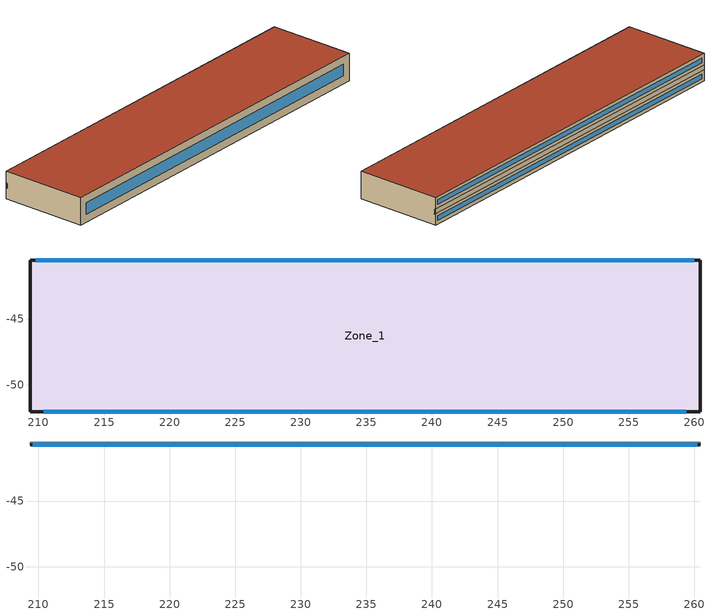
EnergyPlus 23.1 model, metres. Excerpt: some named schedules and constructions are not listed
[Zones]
Zone_1
 floor outside (UVal_0.3_Mass): 209.35,-40.52 260.44,-40.52 260.44,-52.06 209.35,-52.06 z9.18
 wall outside (UVal_0.3_Light): 260.44,-40.52 209.35,-40.52 z11.33:12.82; 260.44,-40.52 209.35,-40.52 z9.18:10.66; 209.35,-52.06 260.44,-52.06 z9.18:12.82; 260.44,-52.06,9.18 260.44,-40.52,9.18 260.44,-40.52,10.66 260.44,-40.71,10.58 260.44,-40.71,11.25 260.44,-40.52,11.33 260.44,-40.52,12.82 260.44,-52.06,12.82; 209.35,-40.52,9.18 209.35,-52.06,9.18 209.35,-52.06,12.82 209.35,-40.52,12.82 209.35,-40.52,11.33 209.35,-40.71,11.25 209.35,-40.71,10.58 209.35,-40.52,10.66
 wall to Zone_0 (Interior Partition (Mass)_FLIPPED): 260.44,-40.52 209.35,-40.52 z10.66:11.33; 260.44,-40.71,10.58 260.44,-40.52,10.66 260.44,-40.52,11.33 260.44,-40.71,11.25; 209.35,-40.52,10.66 209.35,-40.71,10.58 209.35,-40.71,11.25 209.35,-40.52,11.33
 window (90.1-2019 Nonresidential CZ 0 Glazing (Operable)): 260,-40.52 209.79,-40.52 z11.77:12.38; 260,-40.52 209.79,-40.52 z9.62:10.22; 210.41,-52.06 259.38,-52.06 z10.24:11.76
 roof outside (300mmInsulation 200mmConcrete): 209.35,-40.52 209.35,-52.06 260.44,-52.06 260.44,-40.52 z12.82
Zone_0
 floor outside (UVal_0.3_Mass): 260.44,-40.71,10.58 209.35,-40.71,10.58 209.35,-40.52,10.66 260.44,-40.52,10.66
 wall outside (UVal_0.3_Light): 209.35,-40.71 260.44,-40.71 z10.58:11.25
 window (90.1-2019 Nonresidential CZ 0 Glazing (Operable)): 209.55,-40.71 260.24,-40.71 z10.78:11.05
 roof outside (300mmInsulation 200mmConcrete): 209.35,-40.71,11.25 260.44,-40.71,11.25 260.44,-40.52,11.33 209.35,-40.52,11.33
[Schedule:Day:Hourly]
65120fd8-c652-41c3-a5b2-b18f9619ba42: Fraction, 1, 1, 1, 1, 1, 1, 1, 1, 0, 0, 0, 0, 0, 0, 0, 0, 0, 0, 0, 0, 0, 1, 1, 1
965ee7f9-0f31-4261-9fe4-b3eb4e87c9bf: Fraction, 1, 1, 1, 1, 1, 1, 1, 1, 1, 1, 0, 0, 0, 0, 0, 0, 0, 0, 0, 1, 1, 1, 1, 1
f1a1bbf0-1582-4afe-bd42-5b8174672b99: Fraction, 1, 1, 1, 1, 1, 1, 1, 1, 1, 0, 0, 0, 0, 0, 0, 0, 0, 0, 1, 1, 1, 1, 1, 1
6f80d56c-634f-40c4-8261-c99cc67249dc: Fraction, 1, 1, 1, 1, 1, 1, 1, 1, 1, 0, 0, 0, 0, 0, 0, 0, 1, 1, 1, 1, 1, 1, 1, 1
31c42814-c034-4d92-9716-ce45103cc965: Fraction, 1, 1, 1, 1, 1, 1, 1, 1, 1, 0, 0, 0, 0, 0, 0, 0, 0, 0, 0, 1, 1, 1, 1, 1
be56ddc0-3787-459c-94f0-0519ecd6419c: Fraction, 1, 1, 1, 1, 1, 1, 1, 1, 1, 0, 0, 0, 0, 0, 0, 0, 0, 0, 0, 0, 0, 1, 1, 1
5014b7bf-0f3b-4f88-82e1-5c7e37b47ccc: Fraction, 1, 1, 1, 1, 1, 1, 1, 1, 0, 0, 0, 0, 0, 0, 0, 0, 0, 1, 1, 1, 1, 1, 1, 1
47d5e172-7297-4fef-9ea7-efa298b10b6d: Fraction, 0, 0, 0, 0, 0, 0, 0, 0, 1, 1, 1, 1, 1, 1, 1, 1, 1, 1, 1, 1, 1, 1, 1, 1
a2ee0572-c58b-4f4a-8b26-9f82c7ef978e: Fraction, 0, 0, 0, 0, 0, 0, 0, 0, 1, 1, 1, 1, 0, 0, 0, 0, 0, 1, 1, 1, 1, 1, 1, 1
e707575f-bc4c-4089-bc94-ff85867305f2: Fraction, 1, 0, 0, 0, 0, 0, 0, 0, 1, 1, 1, 1, 1, 1, 1, 1, 1, 1, 1, 1, 1, 1, 1, 1
2c17ef98-4bdc-498b-bd5c-c32e9281ee34: Fraction, 0, 0, 0, 0, 0, 0, 0, 0, 1, 1, 1, 0, 0, 0, 0, 0, 1, 1, 1, 1, 1, 1, 1, 1
7a9c21eb-80cf-4c52-a404-22f649150de2: Fraction, 0, 0, 0, 0, 0, 0, 0, 0, 1, 1, 1, 0, 0, 0, 0, 0, 0, 0, 1, 1, 1, 1, 1, 1
06a6794f-27c7-4398-b96c-e1c7610b5240: Fraction, 0, 0, 1, 0, 0, 0, 0, 0, 1, 0, 0, 0, 0, 0, 0, 0, 0, 0, 1, 1, 1, 1, 1, 1
09084aee-9265-470f-b834-e97162b33f1e: Fraction, 1, 1, 1, 1, 1, 1, 1, 1, 1, 0, 0, 1, 1, 0, 0, 1, 1, 1, 1, 1, 1, 0, 0, 0
014b457d-53b3-4130-af7f-9ec23bd8dc46: Fraction, 0, 0, 0, 0, 0, 0, 1, 1, 1, 1, 0, 0, 0, 0, 0, 0, 0, 0, 1, 1, 1, 1, 1, 1
3dae5b4f-6149-4244-b5ac-c93b888f2334: Fraction, 1, 1, 1, 1, 1, 1, 1, 1, 1, 1, 0, 0, 0, 0, 0, 0, 0, 0, 1, 1, 1, 1, 1, 1
94ce4d7a-35b2-45de-9f6c-4a884a70e422: Fraction, 1, 1, 1, 0, 0, 0, 1, 1, 1, 1, 1, 1, 0, 0, 1, 1, 0, 0, 1, 1, 1, 0, 0, 0
a24ed555-ae9e-4e97-81c3-e72a4d5d37da: Fraction, 0, 0, 0, 0, 0, 0, 0, 0, 1, 0, 0, 0, 1, 1, 1, 1, 1, 1, 1, 1, 1, 1, 1, 0
3de81b6d-393b-46eb-98bd-c3936d118b34: Fraction, 0, 0, 0, 0, 0, 0, 0, 0, 0, 1, 1, 1, 0, 0, 0, 0, 1, 1, 1, 1, 1, 1, 0, 0
4c648879-b919-4f7a-9fc1-473dae928040: Fraction, 0, 0, 0, 0, 0, 0, 0, 0, 1, 1, 0, 0, 0, 0, 0, 0, 0, 1, 1, 1, 1, 1, 1, 1
06ef1d23-51b4-4211-9eae-430e4932aff5: Fraction, 0, 0, 0, 0, 0, 0, 0, 0, 1, 1, 0, 0, 0, 0, 1, 1, 0, 0, 0, 0, 0, 0, 0, 0
d49da499-e83b-4a7f-ab9d-aa0c8acadc07: Fraction, 0, 0, 0, 0, 0, 0, 0, 0, 1, 1, 0, 0, 0, 0, 1, 1, 1, 0, 0, 0, 0, 0, 0, 0
7ac3d23f-30de-4422-9b30-57b95bd4099b: Fraction, 1, 1, 1, 1, 0, 0, 0, 0, 1, 1, 1, 1, 1, 1, 1, 1, 1, 1, 1, 1, 1, 1, 0, 0
ad609cd7-707b-4d76-a0e1-c76004215414: Fraction, 0, 0, 0, 0, 0, 0, 0, 0, 0, 0, 0, 0, 0, 0, 0, 0, 0, 0, 0, 1, 1, 1, 1, 1
f09566c1-cc1e-484b-89ad-f0db0f660e4a: Fraction, 1, 1, 1, 1, 1, 1, 1, 1, 1, 1, 0, 0, 0, 0, 0, 1, 1, 1, 1, 1, 1, 0, 0, 0
05f8793d-a904-4c70-9b61-7ec0e3cdf1ea: Fraction, 0, 0, 0, 0, 0, 0, 0, 0, 0, 1, 1, 1, 0, 0, 0, 0, 0, 1, 1, 1, 1, 1, 1, 1
a5f2d711-4885-4649-890d-3f46065e3703: Fraction, 1, 0, 1, 1, 1, 0, 0, 0, 1, 1, 0, 0, 0, 1, 1, 1, 1, 1, 1, 1, 1, 1, 1, 1
9b58f191-3b71-45e8-ae8e-489a3dd5c8be: Fraction, 0, 0, 0, 0, 0, 0, 0, 0, 0, 1, 1, 1, 1, 1, 1, 1, 0, 0, 1, 1, 1, 1, 1, 1
9bfd9b8b-bfe8-40dd-9b38-85a460910fcc: Fraction, 1, 1, 1, 0, 0, 1, 1, 1, 1, 0, 0, 0, 1, 1, 1, 1, 1, 1, 1, 1, 1, 1, 1, 1
76d49f6b-a2b3-4fb0-a58a-e76ceb0c7dd7: Fraction, 1, 1, 1, 1, 1, 1, 1, 1, 1, 0, 0, 0, 1, 1, 1, 1, 1, 1, 1, 1, 0, 0, 0, 0
df46ed6d-88d4-4fa0-8ad3-af04789493ab: Fraction, 0, 0, 0, 0, 0, 0, 0, 0, 1, 1, 0, 0, 0, 0, 0, 0, 0, 0, 0, 1, 1, 1, 1, 1
1632098b-4255-4960-ab00-788ab5073141: Fraction, 1, 0, 0, 0, 0, 0, 1, 1, 1, 0, 0, 0, 0, 0, 0, 0, 0, 1, 1, 1, 1, 1, 1, 1
c3507889-11c4-431a-91ba-e31a27e69f52: Fraction, 1, 0, 0, 0, 0, 0, 0, 0, 0, 1, 1, 0, 0, 0, 0, 0, 1, 1, 1, 1, 1, 1, 1, 1
e74c6333-cb48-4cb4-9e7f-37c8490cdea2: Fraction, 1, 1, 1, 1, 1, 1, 1, 1, 1, 1, 1, 1, 0, 0, 0, 0, 1, 1, 1, 1, 1, 1, 1, 0
7d64c2bf-8d05-4708-bdc5-e9b3823b62dd: Fraction, 1, 1, 1, 1, 1, 1, 1, 1, 1, 1, 1, 1, 0, 0, 0, 0, 0, 0, 1, 1, 1, 1, 1, 1
84e19ffe-50b4-423e-94de-32ceec3d60d6: Fraction, 1, 1, 0, 0, 0, 0, 0, 0, 1, 1, 1, 1, 1, 1, 1, 1, 1, 1, 1, 1, 1, 1, 1, 1
643fbe1d-bacb-4c5d-b456-291d6118e16c: Fraction, 1, 1, 1, 1, 1, 1, 1, 1, 1, 1, 1, 1, 1, 1, 1, 1, 1, 1, 1, 1, 1, 1, 0, 0
caf416ef-a8b9-4535-85d9-a7056cbd052a: Fraction, 1, 1, 1, 0, 0, 0, 0, 0, 0, 1, 1, 1, 1, 1, 1, 1, 0, 1, 1, 1, 1, 1, 1, 1
9337cb0c-cfa3-4c79-acff-ef46697ccab2: Fraction, 1, 1, 1, 0, 0, 0, 0, 0, 1, 1, 0, 0, 0, 0, 0, 0, 0, 1, 1, 1, 1, 1, 1, 1
c5416478-fc8b-42bc-bd83-594f3973fe85: Fraction, 1, 0, 0, 0, 0, 0, 0, 1, 1, 1, 0, 0, 0, 0, 0, 0, 0, 0, 1, 1, 1, 1, 1, 1
4f43f26d-a31e-46a0-99b1-241baea0dbc8: Fraction, 1, 0, 0, 0, 0, 0, 0, 0, 0, 0, 0, 1, 0, 0, 0, 0, 0, 0, 1, 1, 1, 1, 1, 1
3eecc026-75df-4e20-8a48-9d493a748fa6: Fraction, 1, 0, 1, 0, 1, 1, 1, 0, 1, 1, 0, 0, 0, 0, 0, 0, 0, 0, 0, 1, 0, 0, 1, 1
2790287a-1077-44da-ba88-afed5955dcb0: Fraction, 1, 1, 1, 1, 1, 1, 1, 1, 1, 1, 0, 0, 0, 0, 0, 0, 0, 0, 0, 0, 1, 1, 1, 1
4cbb354e-d652-4e18-bf59-3ec108f1b99d: Fraction, 1, 1, 1, 1, 1, 1, 1, 1, 1, 1, 0, 1, 1, 0, 0, 0, 0, 0, 0, 1, 1, 1, 1, 1
2cdbb8eb-ea1e-4ebd-97d2-d533860ffe19: Fraction, 1, 1, 1, 0, 0, 1, 1, 1, 1, 0, 0, 0, 0, 1, 1, 1, 1, 1, 1, 1, 1, 1, 0, 1
89ab9fbc-b2a6-4023-8b6e-f502ba304b0e: Fraction, 1, 0, 0, 0, 0, 1, 0, 0, 1, 1, 1, 1, 0, 0, 0, 0, 0, 0, 0, 1, 1, 1, 1, 1
7627b55e-506c-46ab-8e65-d9c017943601: Fraction, 1, 0, 1, 1, 0, 1, 0, 1, 1, 0, 0, 0, 0, 0, 0, 0, 0, 0, 0, 0, 1, 1, 1, 1
f36a3708-31f7-4b9a-b172-f471e19533d6: Fraction, 1, 1, 1, 1, 1, 1, 1, 0, 1, 0, 1, 1, 0, 0, 0, 1, 1, 0, 1, 1, 1, 1, 1, 1
724c5166-6311-40a2-a4d3-92b768907848: Fraction, 1, 1, 1, 0, 0, 0, 0, 1, 1, 1, 1, 0, 0, 0, 0, 0, 0, 1, 1, 1, 1, 1, 1, 1
e8e53bc4-c6cf-447f-b63c-f0dfd1973b45: Fraction, 1, 0, 1, 1, 1, 1, 1, 1, 1, 0, 0, 0, 0, 0, 0, 0, 0, 0, 0, 1, 0, 1, 1, 1
d451554e-48f6-4be6-b7e0-6343f0fd870d: Fraction, 1, 1, 1, 1, 1, 1, 1, 1, 1, 1, 1, 0, 0, 0, 0, 0, 0, 1, 0, 0, 0, 0, 0, 1
4f37ca4c-4eae-4c5f-b22b-e1bcc25291b9: Fraction, 1, 0, 0, 1, 0, 1, 1, 0, 1, 1, 1, 0, 0, 0, 1, 1, 0, 1, 1, 0, 0, 0, 0, 1
8d3fd4d4-9dfb-41ab-b0d7-c55f23e41bc8: Fraction, 0, 0, 0, 0, 0, 0, 0, 0, 1, 1, 1, 0, 0, 0, 0, 0, 0, 0, 1, 1, 1, 1, 0, 0
d68a8bf3-7db2-44a4-aed3-649e557aac75: Fraction, 1, 0, 1, 1, 0, 0, 0, 0, 1, 1, 0, 0, 0, 1, 1, 1, 1, 0, 1, 0, 0, 1, 0, 0
0a0ea5c2-fb19-4d7c-91f2-68723ee16685: Fraction, 0, 0, 0, 0, 1, 1, 1, 1, 1, 1, 1, 0, 0, 1, 0, 0, 0, 0, 0, 1, 1, 1, 1, 1
f1803b44-4dfd-4cdc-be74-34fc38445c17: Fraction, 1, 1, 1, 1, 0, 0, 0, 0, 0, 1, 0, 0, 0, 1, 0, 0, 0, 1, 1, 1, 1, 1, 1, 1
1339d6ff-0d47-4982-98fc-9898c12b3a01: Fraction, 1, 0, 0, 0, 0, 0, 0, 0, 1, 1, 1, 0, 0, 0, 0, 0, 1, 1, 1, 1, 1, 1, 1, 1
03ef7c7d-6248-4670-ae84-ff04aaef5089: Fraction, 1, 1, 1, 1, 1, 1, 1, 1, 1, 1, 1, 0, 0, 1, 0, 0, 0, 0, 1, 1, 1, 1, 1, 1
c1c5c754-922a-4c9e-a5cf-b540e5660b0d: Fraction, 1, 1, 1, 1, 1, 1, 1, 1, 1, 0, 1, 0, 0, 0, 0, 0, 0, 0, 1, 1, 1, 1, 1, 1
6f81b086-bd76-4c9f-b769-7fef44f52329: Fraction, 1, 1, 1, 1, 1, 1, 1, 1, 1, 1, 0, 0, 0, 1, 0, 0, 0, 0, 1, 1, 1, 1, 1, 1
066615ce-b93d-40be-950f-189145b07f1e: Fraction, 1, 1, 1, 1, 1, 1, 0, 0, 0, 1, 0, 1, 1, 1, 1, 1, 1, 1, 1, 0, 1, 1, 1, 1
4fb2e907-9373-4572-b1ca-b72a76c62b3a: Fraction, 0, 1, 1, 1, 0, 1, 1, 1, 1, 1, 0, 0, 1, 0, 0, 0, 0, 1, 1, 1, 1, 1, 1, 1
ee789ab3-0cc7-4a82-b730-e97fcb8f2ca4: Fraction, 1, 1, 1, 1, 1, 1, 1, 1, 1, 0, 0, 0, 1, 1, 0, 0, 0, 0, 1, 1, 1, 1, 1, 1
d4d5f695-617d-43b2-acfc-70e34e8268f5: Fraction, 1, 1, 1, 1, 1, 1, 1, 1, 1, 0, 0, 0, 1, 1, 0, 0, 0, 1, 1, 1, 1, 1, 1, 1
82c9454d-1cd3-4e03-a72e-ebd0a69e0c41: Fraction, 1, 1, 1, 1, 0, 1, 1, 1, 1, 1, 0, 0, 0, 0, 0, 0, 0, 0, 1, 1, 1, 1, 0, 1
a46f6668-54fb-44b8-a61f-2777bd3406e6: Fraction, 1, 0, 0, 0, 0, 0, 0, 1, 1, 1, 0, 0, 0, 1, 1, 1, 1, 1, 0, 0, 0, 0, 0, 0
4df5ed72-8f3e-4f44-9594-4b51c9bc52c5: Fraction, 0, 0, 0, 0, 0, 0, 1, 1, 1, 1, 0, 0, 0, 1, 0, 0, 0, 0, 1, 1, 1, 1, 1, 1
06ef1885-70c7-4f48-8fc5-3a47be21856e: Fraction, 1, 0, 0, 0, 0, 0, 0, 0, 1, 1, 1, 1, 1, 1, 0, 0, 1, 1, 1, 1, 1, 1, 1, 1
6316a8df-171d-481a-a50d-1300be1bad92: Fraction, 0, 1, 0, 0, 0, 0, 0, 0, 1, 1, 0, 0, 0, 0, 0, 0, 0, 0, 0, 0, 0, 0, 0, 0
1f17e464-32b2-4f7a-a54b-6636b72b1028: Fraction, 0, 0, 0, 0, 0, 0, 0, 0, 0, 0, 1, 1, 0, 1, 1, 1, 1, 1, 1, 1, 1, 1, 1, 0
860e33b0-c47c-4c50-b285-2cb0481bba29: Fraction, 0, 0, 0, 0, 0, 0, 0, 0, 1, 1, 1, 1, 1, 1, 0, 0, 1, 1, 1, 1, 0, 1, 1, 0
5f9561f2-a8cb-444d-b491-ff0ffe4fd745: Fraction, 0, 0, 0, 0, 0, 0, 0, 0, 1, 1, 1, 1, 1, 1, 0, 0, 1, 1, 1, 1, 1, 1, 1, 1
e2c6f892-a748-4c33-8b68-f28d4bd587da: Fraction, 1, 0, 1, 0, 0, 0, 0, 0, 1, 1, 1, 0, 0, 0, 1, 1, 1, 1, 1, 1, 1, 1, 1, 1
7f26f57c-d07d-4d1e-9f8e-33af4ad0c2c6: Fraction, 1, 0, 0, 0, 0, 0, 0, 0, 0, 1, 1, 0, 0, 0, 0, 0, 0, 1, 1, 1, 1, 1, 1, 1
60a44bfa-ea76-41db-9b1e-091539b78509: Fraction, 1, 1, 1, 0, 0, 0, 0, 0, 1, 1, 1, 0, 0, 0, 0, 0, 0, 0, 0, 1, 1, 1, 1, 1
aa300600-8697-4afd-9018-c3b5e59b0fb0: Fraction, 1, 1, 1, 0, 0, 0, 0, 0, 1, 1, 0, 0, 0, 1, 0, 0, 0, 1, 0, 0, 0, 0, 0, 0
9f07abf0-e664-4f56-84d3-c67338b7ea8c: Fraction, 0, 1, 0, 0, 0, 0, 0, 0, 1, 1, 1, 1, 0, 1, 0, 1, 1, 1, 1, 1, 1, 1, 1, 1
d1ef051f-7140-498d-bf6c-1941b3df5ede: Fraction, 1, 1, 1, 1, 1, 1, 1, 1, 1, 1, 1, 1, 1, 0, 0, 0, 1, 1, 1, 1, 1, 1, 1, 1
3e379775-102d-4006-a8a3-90ceefc2a489: Fraction, 1, 1, 1, 1, 0, 1, 1, 1, 1, 1, 1, 0, 0, 0, 0, 0, 0, 1, 1, 1, 1, 1, 1, 1
95656ce8-8a7f-4d97-a71c-428ddace24d2: Fraction, 1, 1, 1, 1, 0, 1, 1, 1, 1, 0, 0, 1, 1, 0, 0, 0, 0, 0, 0, 0, 0, 0, 0, 0
1a35f686-a1d4-42af-bf3b-9320129a50fd: Fraction, 0, 0, 0, 0, 0, 0, 0, 0, 0, 1, 1, 0, 1, 0, 0, 0, 0, 0, 0, 1, 1, 1, 1, 0
acd6e2bd-671b-4507-b083-03939a0675b1: Fraction, 0, 0, 0, 0, 0, 0, 0, 0, 1, 1, 1, 1, 1, 1, 0, 0, 0, 1, 1, 1, 1, 1, 1, 1
af1fbfcf-3e0b-4978-a328-daa105dccfb1: Fraction, 1, 1, 0, 1, 1, 1, 1, 0, 1, 1, 1, 1, 1, 0, 0, 0, 0, 1, 1, 1, 1, 1, 0, 1
f6087b22-cb01-4179-b1f0-609086915c88: Fraction, 1, 1, 0, 0, 0, 0, 0, 0, 1, 1, 1, 0, 0, 0, 0, 0, 0, 0, 1, 1, 1, 1, 1, 1
0b2aea98-87aa-4c87-be49-5193677a8f86: Fraction, 1, 1, 0, 0, 0, 0, 0, 0, 1, 1, 0, 0, 0, 0, 0, 0, 0, 0, 0, 1, 1, 1, 1, 1
695a9fff-4ef0-47fc-935d-d83701854d9e: Fraction, 1, 1, 0, 0, 0, 0, 0, 0, 1, 0, 0, 0, 0, 0, 0, 0, 0, 0, 1, 1, 1, 1, 1, 1
46f46469-8f27-4b23-96b3-a62d5ec0e15b: Fraction, 1, 1, 0, 0, 0, 0, 0, 0, 1, 1, 0, 0, 0, 0, 0, 0, 0, 0, 1, 1, 1, 1, 1, 1
980aa73b-4bad-488d-a18f-fa4344e5bca6: Fraction, 1, 1, 0, 0, 0, 0, 0, 0, 1, 0, 1, 0, 0, 0, 0, 0, 0, 0, 1, 1, 1, 1, 1, 1
9fe78963-1e6b-4f7c-95b1-acb923ed004d: Fraction, 1, 1, 1, 1, 1, 1, 1, 1, 1, 1, 1, 0, 0, 0, 0, 0, 0, 0, 1, 1, 1, 1, 1, 1
f911bbc5-fbc0-4226-92b2-435676a230d8: Fraction, 1, 1, 1, 1, 1, 1, 1, 1, 1, 0, 0, 0, 0, 0, 0, 0, 0, 1, 1, 1, 1, 1, 1, 1
eb6bddee-83e8-440b-b5fc-89068938ea51: Fraction, 1, 0, 0, 0, 0, 0, 0, 0, 0, 0, 0, 0, 1, 1, 1, 0, 0, 1, 1, 1, 1, 1, 1, 1
8a2a62d7-2315-4c1b-9189-50a7b0ead248: Fraction, 1, 0, 1, 0, 0, 0, 0, 0, 0, 1, 1, 1, 0, 0, 0, 0, 0, 1, 1, 1, 1, 1, 1, 0
2b8a01a3-766b-43dd-a7da-28cbb4ba069c: Fraction, 1, 1, 1, 0, 0, 0, 1, 0, 1, 1, 1, 0, 1, 1, 1, 1, 1, 1, 1, 1, 1, 1, 1, 1
c802bbf0-3f63-467c-8cf8-67eb2ffeb6e6: Fraction, 0, 0, 0, 0, 0, 0, 0, 0, 1, 1, 1, 0, 0, 1, 1, 1, 1, 1, 1, 1, 1, 1, 1, 1
b79780aa-64fc-4a6a-a313-a419adaea78c: Fraction, 1, 1, 1, 1, 1, 1, 0, 0, 1, 1, 1, 1, 0, 0, 0, 1, 1, 1, 1, 1, 1, 1, 1, 1
51b91d8e-435e-4324-82fd-c34352071fc7: Fraction, 1, 1, 0, 0, 0, 0, 0, 0, 1, 1, 1, 1, 0, 0, 0, 0, 1, 1, 1, 1, 1, 1, 1, 1
d6252c61-39cc-49c3-9f57-a21f737a3cc6: Fraction, 1, 1, 1, 0, 0, 0, 1, 1, 1, 1, 1, 0, 0, 0, 0, 0, 0, 0, 1, 1, 1, 1, 1, 1
184e41f0-74ac-412d-be53-855484ceedbe: Fraction, 1, 1, 1, 0, 0, 0, 1, 1, 1, 1, 0, 0, 0, 0, 0, 0, 0, 0, 0, 1, 1, 1, 1, 1
617b2059-17ba-4e6a-ae2c-5da411f5547e: Fraction, 1, 1, 1, 1, 1, 0, 0, 1, 1, 1, 1, 1, 1, 1, 1, 1, 1, 1, 1, 1, 1, 1, 1, 1
2b06a294-0ab1-436c-9f78-f6544218fbdb: Fraction, 1, 1, 1, 1, 1, 1, 1, 1, 1, 1, 1, 1, 0, 1, 0, 0, 0, 0, 1, 1, 1, 1, 1, 1
bf986deb-52eb-4ae8-8d5c-a7c13872c7ef: Fraction, 1, 1, 1, 1, 1, 0, 0, 0, 1, 1, 1, 0, 0, 0, 0, 0, 1, 1, 1, 1, 1, 1, 1, 1
a85a2992-aad3-47eb-9a58-583ac651b9fd: Fraction, 1, 1, 1, 1, 1, 1, 1, 1, 1, 0, 1, 0, 0, 0, 1, 0, 1, 1, 1, 1, 1, 1, 1, 1
90300f25-119f-44d0-a847-67b9f6458172: Fraction, 1, 1, 1, 1, 0, 1, 0, 1, 1, 1, 0, 0, 0, 1, 0, 0, 0, 1, 1, 1, 0, 0, 0, 0
6fce64ad-f636-411a-82f2-46d58926a877: Fraction, 0, 0, 1, 1, 0, 0, 0, 0, 1, 1, 1, 1, 1, 1, 1, 1, 1, 1, 1, 1, 1, 1, 1, 1
2fdfff96-0831-4eba-bbd8-617035454c57: Fraction, 1, 1, 1, 1, 1, 0, 1, 0, 1, 1, 1, 0, 0, 0, 0, 0, 1, 1, 1, 0, 0, 0, 0, 0
3fa22f81-8aef-4c2d-82af-8c63cf2180aa: Fraction, 0, 0, 0, 1, 1, 0, 0, 0, 1, 1, 1, 1, 1, 1, 1, 1, 1, 1, 1, 1, 1, 1, 1, 1
223b6cba-107e-4d28-8212-39d7d073ee11: Fraction, 1, 1, 1, 1, 0, 1, 0, 0, 0, 1, 1, 1, 0, 1, 1, 1, 1, 1, 1, 1, 1, 1, 1, 1
9845c23a-d145-472c-948e-e4e0ec7759d2: Fraction, 1, 1, 1, 0, 1, 1, 1, 1, 1, 1, 1, 0, 0, 1, 0, 0, 1, 0, 1, 1, 1, 1, 1, 1
ac811045-9dc3-4d05-a882-ca4fc533ce12: Fraction, 1, 1, 1, 1, 1, 1, 1, 1, 1, 1, 1, 0, 0, 1, 1, 1, 1, 1, 1, 1, 1, 1, 1, 0
e700b9ac-2151-4d91-b5ce-e9f4c8efb28b: Fraction, 0, 1, 0, 0, 0, 0, 0, 0, 1, 1, 1, 0, 0, 0, 0, 0, 1, 1, 1, 1, 1, 1, 1, 1
2b36a78c-9d3a-430e-ad4f-138cb7f37920: Fraction, 1, 0, 0, 0, 0, 0, 0, 0, 1, 1, 0, 1, 1, 1, 0, 1, 1, 1, 1, 1, 0, 0, 0, 0
51617579-ed31-4480-a17a-9fc8943ff267: Fraction, 0, 0, 0, 1, 0, 1, 1, 1, 1, 1, 1, 1, 0, 0, 0, 0, 1, 0, 1, 1, 1, 1, 1, 1
f52a09b1-3f1a-4832-af13-d344324cd5a1: Fraction, 1, 1, 1, 1, 1, 1, 0, 0, 1, 1, 1, 0, 0, 1, 1, 1, 1, 1, 1, 1, 1, 1, 1, 1
270a0f99-b151-4236-8afc-06413426142a: Fraction, 1, 0, 0, 0, 0, 0, 1, 0, 0, 0, 0, 1, 1, 1, 1, 1, 1, 1, 1, 1, 1, 1, 1, 1
710aff09-e7fe-4c3f-b386-9699f425cc8d: Fraction, 1, 1, 1, 0, 1, 0, 0, 1, 1, 1, 1, 0, 1, 0, 0, 0, 0, 0, 0, 1, 1, 1, 1, 1
0b8e5354-dcc5-4146-b25c-ba414cd11b93: Fraction, 1, 1, 1, 0, 0, 0, 1, 1, 1, 1, 1, 1, 0, 0, 0, 0, 1, 1, 1, 1, 1, 1, 1, 1
8c5ea67e-587e-4c25-82bf-9f2a68742e7e: Fraction, 1, 0, 0, 0, 0, 1, 0, 0, 1, 1, 1, 0, 0, 0, 0, 0, 0, 0, 0, 1, 1, 1, 1, 1
3c89527e-127d-4a39-9bee-e0c84917ab7e: Fraction, 1, 1, 0, 0, 0, 1, 1, 0, 1, 1, 0, 0, 0, 0, 0, 0, 0, 0, 0, 0, 1, 1, 1, 1
b0466521-56f5-4dd8-bba8-5b763db384b5: Fraction, 1, 1, 1, 1, 1, 1, 1, 0, 1, 1, 0, 0, 0, 0, 0, 0, 1, 0, 0, 0, 0, 0, 1, 1
abd23bc0-caf3-45d8-b490-bfc249b565aa: Fraction, 1, 1, 1, 1, 1, 1, 1, 1, 1, 0, 1, 0, 0, 0, 1, 1, 1, 1, 1, 1, 1, 1, 0, 0
05590b66-760c-4edc-8cda-dd5412d23cd6: Fraction, 0, 0, 0, 0, 0, 0, 0, 0, 0, 1, 0, 1, 1, 0, 1, 1, 1, 1, 1, 0, 1, 1, 1, 0
c91f308f-d509-4da1-bb63-c347ce382a9e: Fraction, 0, 0, 0, 0, 0, 0, 0, 0, 1, 1, 1, 0, 0, 0, 1, 1, 0, 0, 1, 1, 1, 1, 1, 0
766a8366-64af-4632-8aac-123bab1f9b1a: Fraction, 1, 1, 1, 1, 1, 1, 1, 1, 1, 1, 0, 1, 0, 0, 0, 1, 1, 1, 1, 1, 1, 1, 1, 1
e3555c5f-fc30-4389-920d-b6e49ec4d087: Fraction, 1, 0, 0, 0, 0, 0, 0, 0, 0, 1, 0, 0, 0, 0, 0, 1, 1, 1, 1, 0, 1, 0, 0, 0
96fe3bd2-70ea-4908-9ff3-0785e9d9e2a8: Fraction, 1, 1, 1, 1, 0, 0, 0, 0, 0, 0, 0, 1, 1, 1, 1, 1, 1, 1, 0, 1, 1, 1, 1, 1
81921291-749c-40e4-a598-c41b307659c0: Fraction, 1, 0, 1, 1, 0, 1, 1, 0, 1, 1, 0, 0, 0, 1, 1, 0, 1, 1, 1, 1, 1, 1, 1, 1
4d17500b-19a9-4053-854d-9f5291f65957: Fraction, 1, 1, 1, 1, 0, 0, 0, 0, 1, 1, 0, 0, 1, 1, 1, 1, 1, 1, 1, 1, 1, 1, 1, 1
72e844b9-7811-43cf-ad5a-07f52f0e1d98: Fraction, 1, 1, 1, 1, 1, 0, 1, 1, 1, 0, 1, 0, 0, 0, 0, 0, 1, 1, 1, 1, 1, 1, 1, 0
8ff41261-44a1-4408-b93f-4a0b4bfa1db8: Fraction, 0, 0, 0, 0, 0, 0, 0, 0, 1, 0, 0, 0, 0, 0, 0, 0, 1, 1, 1, 1, 1, 1, 1, 1
c5001530-81e9-4e96-8288-13a2aae020c2: Fraction, 1, 1, 1, 1, 1, 1, 1, 1, 1, 0, 0, 0, 0, 0, 0, 1, 1, 1, 1, 1, 1, 1, 1, 1
ce067962-259b-4389-b4c8-8955c263ee5c: Fraction, 1, 0, 1, 1, 0, 0, 0, 0, 1, 0, 0, 0, 0, 0, 0, 0, 0, 0, 1, 1, 1, 1, 1, 1
6dfe55ff-5efe-43af-b8e7-954b000e0c05: Fraction, 1, 1, 0, 0, 0, 0, 0, 0, 1, 1, 1, 1, 1, 0, 1, 0, 0, 1, 1, 1, 1, 1, 1, 1
82ed035b-0ebf-4dd5-aa86-afa6b1f9d3c7: Fraction, 1, 1, 0, 0, 0, 0, 0, 0, 0, 0, 1, 1, 1, 1, 1, 1, 1, 1, 1, 1, 0, 1, 1, 1
f46e45ea-778f-4997-97ab-d554fa6b97f5: Fraction, 0, 0, 0, 0, 0, 1, 1, 1, 1, 1, 1, 0, 0, 0, 0, 0, 0, 1, 1, 1, 1, 1, 1, 1
22a5859f-b542-421a-9b0a-2d2a6772f54c: Fraction, 1, 0, 0, 0, 0, 0, 0, 1, 1, 1, 1, 1, 1, 1, 1, 1, 0, 0, 0, 0, 0, 0, 0, 0
057c7636-3e00-4ede-8a93-08e742fd00d2: Fraction, 1, 0, 1, 1, 0, 1, 1, 1, 1, 1, 1, 1, 0, 1, 1, 1, 1, 1, 1, 1, 1, 1, 1, 1
b9a70f1e-a562-4196-bb67-1c0be91b0642: Fraction, 1, 0, 0, 0, 0, 0, 0, 0, 0, 0, 1, 1, 1, 1, 1, 0, 0, 1, 1, 1, 1, 1, 1, 1
9493dd5f-f2d6-4d61-b526-14e0b5eec666: Fraction, 0, 0, 0, 1, 0, 0, 0, 0, 1, 1, 0, 0, 0, 0, 0, 0, 0, 0, 1, 1, 1, 1, 1, 1
773a2da2-e706-45bc-bc9b-e1d80918ca91: Fraction, 1, 0, 1, 1, 1, 1, 1, 1, 1, 1, 0, 1, 1, 1, 0, 0, 0, 0, 0, 1, 1, 1, 1, 0
34796f70-a92a-405a-908d-21d5dd798889: Fraction, 0, 0, 0, 0, 0, 1, 0, 0, 0, 1, 1, 1, 1, 0, 0, 1, 1, 1, 1, 1, 1, 1, 1, 0
2c9923e3-57b0-48f5-ae7c-ac033d950b91: Fraction, 0, 0, 0, 0, 0, 0, 1, 1, 1, 1, 1, 0, 0, 0, 0, 0, 0, 1, 1, 1, 1, 1, 1, 1
5bbdb787-94c4-4a4f-baeb-4d4c5936e8ea: Fraction, 1, 0, 0, 0, 0, 0, 0, 1, 1, 1, 1, 0, 0, 0, 0, 1, 1, 1, 1, 1, 1, 1, 1, 1
[Schedule:Week:Daily]
NatVentAvail_Zone_1_17: 06a6794f-27c7-4398-b96c-e1c7610b5240, 09084aee-9265-470f-b834-e97162b33f1e, 014b457d-53b3-4130-af7f-9ec23bd8dc46, 3dae5b4f-6149-4244-b5ac-c93b888f2334, 94ce4d7a-35b2-45de-9f6c-4a884a70e422, a24ed555-ae9e-4e97-81c3-e72a4d5d37da, 3de81b6d-393b-46eb-98bd-c3936d118b34, 06a6794f-27c7-4398-b96c-e1c7610b5240, 06a6794f-27c7-4398-b96c-e1c7610b5240, 06a6794f-27c7-4398-b96c-e1c7610b5240, 06a6794f-27c7-4398-b96c-e1c7610b5240, 06a6794f-27c7-4398-b96c-e1c7610b5240
NatVentAvail_Zone_1_18: 4c648879-b919-4f7a-9fc1-473dae928040, 06ef1d23-51b4-4211-9eae-430e4932aff5, d49da499-e83b-4a7f-ab9d-aa0c8acadc07, 4c648879-b919-4f7a-9fc1-473dae928040, 7ac3d23f-30de-4422-9b30-57b95bd4099b, ad609cd7-707b-4d76-a0e1-c76004215414, f09566c1-cc1e-484b-89ad-f0db0f660e4a, 4c648879-b919-4f7a-9fc1-473dae928040, 4c648879-b919-4f7a-9fc1-473dae928040, 4c648879-b919-4f7a-9fc1-473dae928040, 4c648879-b919-4f7a-9fc1-473dae928040, 4c648879-b919-4f7a-9fc1-473dae928040
NatVentAvail_Zone_1_19: 05f8793d-a904-4c70-9b61-7ec0e3cdf1ea, a5f2d711-4885-4649-890d-3f46065e3703, 9b58f191-3b71-45e8-ae8e-489a3dd5c8be, 9bfd9b8b-bfe8-40dd-9b38-85a460910fcc, 76d49f6b-a2b3-4fb0-a58a-e76ceb0c7dd7, df46ed6d-88d4-4fa0-8ad3-af04789493ab, 1632098b-4255-4960-ab00-788ab5073141, 05f8793d-a904-4c70-9b61-7ec0e3cdf1ea, 05f8793d-a904-4c70-9b61-7ec0e3cdf1ea, 05f8793d-a904-4c70-9b61-7ec0e3cdf1ea, 05f8793d-a904-4c70-9b61-7ec0e3cdf1ea, 05f8793d-a904-4c70-9b61-7ec0e3cdf1ea
NatVentAvail_Zone_1_20: c3507889-11c4-431a-91ba-e31a27e69f52, e74c6333-cb48-4cb4-9e7f-37c8490cdea2, 05f8793d-a904-4c70-9b61-7ec0e3cdf1ea, 7d64c2bf-8d05-4708-bdc5-e9b3823b62dd, 84e19ffe-50b4-423e-94de-32ceec3d60d6, 643fbe1d-bacb-4c5d-b456-291d6118e16c, caf416ef-a8b9-4535-85d9-a7056cbd052a, c3507889-11c4-431a-91ba-e31a27e69f52, c3507889-11c4-431a-91ba-e31a27e69f52, c3507889-11c4-431a-91ba-e31a27e69f52, c3507889-11c4-431a-91ba-e31a27e69f52, c3507889-11c4-431a-91ba-e31a27e69f52
NatVentAvail_Zone_1_21: 9337cb0c-cfa3-4c79-acff-ef46697ccab2, e707575f-bc4c-4089-bc94-ff85867305f2, c5416478-fc8b-42bc-bd83-594f3973fe85, 6f80d56c-634f-40c4-8261-c99cc67249dc, 4f43f26d-a31e-46a0-99b1-241baea0dbc8, 3eecc026-75df-4e20-8a48-9d493a748fa6, 2790287a-1077-44da-ba88-afed5955dcb0, 9337cb0c-cfa3-4c79-acff-ef46697ccab2, 9337cb0c-cfa3-4c79-acff-ef46697ccab2, 9337cb0c-cfa3-4c79-acff-ef46697ccab2, 9337cb0c-cfa3-4c79-acff-ef46697ccab2, 9337cb0c-cfa3-4c79-acff-ef46697ccab2
NatVentAvail_Zone_1_22: 5014b7bf-0f3b-4f88-82e1-5c7e37b47ccc, 4cbb354e-d652-4e18-bf59-3ec108f1b99d, 2cdbb8eb-ea1e-4ebd-97d2-d533860ffe19, 89ab9fbc-b2a6-4023-8b6e-f502ba304b0e, 7627b55e-506c-46ab-8e65-d9c017943601, be56ddc0-3787-459c-94f0-0519ecd6419c, 65120fd8-c652-41c3-a5b2-b18f9619ba42, 5014b7bf-0f3b-4f88-82e1-5c7e37b47ccc, 5014b7bf-0f3b-4f88-82e1-5c7e37b47ccc, 5014b7bf-0f3b-4f88-82e1-5c7e37b47ccc, 5014b7bf-0f3b-4f88-82e1-5c7e37b47ccc, 5014b7bf-0f3b-4f88-82e1-5c7e37b47ccc
NatVentAvail_Zone_1_23: f36a3708-31f7-4b9a-b172-f471e19533d6, 724c5166-6311-40a2-a4d3-92b768907848, e8e53bc4-c6cf-447f-b63c-f0dfd1973b45, d451554e-48f6-4be6-b7e0-6343f0fd870d, 4f37ca4c-4eae-4c5f-b22b-e1bcc25291b9, 8d3fd4d4-9dfb-41ab-b0d7-c55f23e41bc8, d68a8bf3-7db2-44a4-aed3-649e557aac75, f36a3708-31f7-4b9a-b172-f471e19533d6, f36a3708-31f7-4b9a-b172-f471e19533d6, f36a3708-31f7-4b9a-b172-f471e19533d6, f36a3708-31f7-4b9a-b172-f471e19533d6, f36a3708-31f7-4b9a-b172-f471e19533d6
NatVentAvail_Zone_1_24: 0a0ea5c2-fb19-4d7c-91f2-68723ee16685, f1803b44-4dfd-4cdc-be74-34fc38445c17, 1339d6ff-0d47-4982-98fc-9898c12b3a01, 03ef7c7d-6248-4670-ae84-ff04aaef5089, c1c5c754-922a-4c9e-a5cf-b540e5660b0d, 6f81b086-bd76-4c9f-b769-7fef44f52329, 066615ce-b93d-40be-950f-189145b07f1e, 0a0ea5c2-fb19-4d7c-91f2-68723ee16685, 0a0ea5c2-fb19-4d7c-91f2-68723ee16685, 0a0ea5c2-fb19-4d7c-91f2-68723ee16685, 0a0ea5c2-fb19-4d7c-91f2-68723ee16685, 0a0ea5c2-fb19-4d7c-91f2-68723ee16685
NatVentAvail_Zone_1_25: 4fb2e907-9373-4572-b1ca-b72a76c62b3a, ee789ab3-0cc7-4a82-b730-e97fcb8f2ca4, 31c42814-c034-4d92-9716-ce45103cc965, d4d5f695-617d-43b2-acfc-70e34e8268f5, 82c9454d-1cd3-4e03-a72e-ebd0a69e0c41, a46f6668-54fb-44b8-a61f-2777bd3406e6, 4df5ed72-8f3e-4f44-9594-4b51c9bc52c5, 4fb2e907-9373-4572-b1ca-b72a76c62b3a, 4fb2e907-9373-4572-b1ca-b72a76c62b3a, 4fb2e907-9373-4572-b1ca-b72a76c62b3a, 4fb2e907-9373-4572-b1ca-b72a76c62b3a, 4fb2e907-9373-4572-b1ca-b72a76c62b3a
NatVentAvail_Zone_1_26: 06ef1885-70c7-4f48-8fc5-3a47be21856e, 6316a8df-171d-481a-a50d-1300be1bad92, 1f17e464-32b2-4f7a-a54b-6636b72b1028, 860e33b0-c47c-4c50-b285-2cb0481bba29, 5f9561f2-a8cb-444d-b491-ff0ffe4fd745, e2c6f892-a748-4c33-8b68-f28d4bd587da, 7f26f57c-d07d-4d1e-9f8e-33af4ad0c2c6, 06ef1885-70c7-4f48-8fc5-3a47be21856e, 06ef1885-70c7-4f48-8fc5-3a47be21856e, 06ef1885-70c7-4f48-8fc5-3a47be21856e, 06ef1885-70c7-4f48-8fc5-3a47be21856e, 06ef1885-70c7-4f48-8fc5-3a47be21856e
NatVentAvail_Zone_1_27: 60a44bfa-ea76-41db-9b1e-091539b78509, aa300600-8697-4afd-9018-c3b5e59b0fb0, 9f07abf0-e664-4f56-84d3-c67338b7ea8c, d1ef051f-7140-498d-bf6c-1941b3df5ede, 3e379775-102d-4006-a8a3-90ceefc2a489, 95656ce8-8a7f-4d97-a71c-428ddace24d2, 1a35f686-a1d4-42af-bf3b-9320129a50fd, 60a44bfa-ea76-41db-9b1e-091539b78509, 60a44bfa-ea76-41db-9b1e-091539b78509, 60a44bfa-ea76-41db-9b1e-091539b78509, 60a44bfa-ea76-41db-9b1e-091539b78509, 60a44bfa-ea76-41db-9b1e-091539b78509
NatVentAvail_Zone_1_28: acd6e2bd-671b-4507-b083-03939a0675b1, af1fbfcf-3e0b-4978-a328-daa105dccfb1, f6087b22-cb01-4179-b1f0-609086915c88, 0b2aea98-87aa-4c87-be49-5193677a8f86, 3dae5b4f-6149-4244-b5ac-c93b888f2334, 695a9fff-4ef0-47fc-935d-d83701854d9e, 9337cb0c-cfa3-4c79-acff-ef46697ccab2, acd6e2bd-671b-4507-b083-03939a0675b1, acd6e2bd-671b-4507-b083-03939a0675b1, acd6e2bd-671b-4507-b083-03939a0675b1, acd6e2bd-671b-4507-b083-03939a0675b1, acd6e2bd-671b-4507-b083-03939a0675b1
NatVentAvail_Zone_1_29: 46f46469-8f27-4b23-96b3-a62d5ec0e15b, 980aa73b-4bad-488d-a18f-fa4344e5bca6, 9fe78963-1e6b-4f7c-95b1-acb923ed004d, f911bbc5-fbc0-4226-92b2-435676a230d8, 3dae5b4f-6149-4244-b5ac-c93b888f2334, 3dae5b4f-6149-4244-b5ac-c93b888f2334, eb6bddee-83e8-440b-b5fc-89068938ea51, 46f46469-8f27-4b23-96b3-a62d5ec0e15b, 46f46469-8f27-4b23-96b3-a62d5ec0e15b, 46f46469-8f27-4b23-96b3-a62d5ec0e15b, 46f46469-8f27-4b23-96b3-a62d5ec0e15b, 46f46469-8f27-4b23-96b3-a62d5ec0e15b
NatVentAvail_Zone_1_30: 8a2a62d7-2315-4c1b-9189-50a7b0ead248, 7a9c21eb-80cf-4c52-a404-22f649150de2, 2b8a01a3-766b-43dd-a7da-28cbb4ba069c, c802bbf0-3f63-467c-8cf8-67eb2ffeb6e6, b79780aa-64fc-4a6a-a313-a419adaea78c, 51b91d8e-435e-4324-82fd-c34352071fc7, d6252c61-39cc-49c3-9f57-a21f737a3cc6, 8a2a62d7-2315-4c1b-9189-50a7b0ead248, 8a2a62d7-2315-4c1b-9189-50a7b0ead248, 8a2a62d7-2315-4c1b-9189-50a7b0ead248, 8a2a62d7-2315-4c1b-9189-50a7b0ead248, 8a2a62d7-2315-4c1b-9189-50a7b0ead248
NatVentAvail_Zone_1_31: 184e41f0-74ac-412d-be53-855484ceedbe, 7d64c2bf-8d05-4708-bdc5-e9b3823b62dd, 9fe78963-1e6b-4f7c-95b1-acb923ed004d, 617b2059-17ba-4e6a-ae2c-5da411f5547e, 2b06a294-0ab1-436c-9f78-f6544218fbdb, bf986deb-52eb-4ae8-8d5c-a7c13872c7ef, a85a2992-aad3-47eb-9a58-583ac651b9fd, 184e41f0-74ac-412d-be53-855484ceedbe, 184e41f0-74ac-412d-be53-855484ceedbe, 184e41f0-74ac-412d-be53-855484ceedbe, 184e41f0-74ac-412d-be53-855484ceedbe, 184e41f0-74ac-412d-be53-855484ceedbe
NatVentAvail_Zone_1_32: 90300f25-119f-44d0-a847-67b9f6458172, 6fce64ad-f636-411a-82f2-46d58926a877, 2fdfff96-0831-4eba-bbd8-617035454c57, 3fa22f81-8aef-4c2d-82af-8c63cf2180aa, 223b6cba-107e-4d28-8212-39d7d073ee11, 9845c23a-d145-472c-948e-e4e0ec7759d2, ac811045-9dc3-4d05-a882-ca4fc533ce12, 90300f25-119f-44d0-a847-67b9f6458172, 90300f25-119f-44d0-a847-67b9f6458172, 90300f25-119f-44d0-a847-67b9f6458172, 90300f25-119f-44d0-a847-67b9f6458172, 90300f25-119f-44d0-a847-67b9f6458172
NatVentAvail_Zone_1_33: e700b9ac-2151-4d91-b5ce-e9f4c8efb28b, 2b36a78c-9d3a-430e-ad4f-138cb7f37920, 51617579-ed31-4480-a17a-9fc8943ff267, f52a09b1-3f1a-4832-af13-d344324cd5a1, 270a0f99-b151-4236-8afc-06413426142a, c5416478-fc8b-42bc-bd83-594f3973fe85, 710aff09-e7fe-4c3f-b386-9699f425cc8d, e700b9ac-2151-4d91-b5ce-e9f4c8efb28b, e700b9ac-2151-4d91-b5ce-e9f4c8efb28b, e700b9ac-2151-4d91-b5ce-e9f4c8efb28b, e700b9ac-2151-4d91-b5ce-e9f4c8efb28b, e700b9ac-2151-4d91-b5ce-e9f4c8efb28b
NatVentAvail_Zone_1_34: 0b8e5354-dcc5-4146-b25c-ba414cd11b93, 8c5ea67e-587e-4c25-82bf-9f2a68742e7e, 965ee7f9-0f31-4261-9fe4-b3eb4e87c9bf, 3c89527e-127d-4a39-9bee-e0c84917ab7e, b0466521-56f5-4dd8-bba8-5b763db384b5, abd23bc0-caf3-45d8-b490-bfc249b565aa, 05590b66-760c-4edc-8cda-dd5412d23cd6, 0b8e5354-dcc5-4146-b25c-ba414cd11b93, 0b8e5354-dcc5-4146-b25c-ba414cd11b93, 0b8e5354-dcc5-4146-b25c-ba414cd11b93, 0b8e5354-dcc5-4146-b25c-ba414cd11b93, 0b8e5354-dcc5-4146-b25c-ba414cd11b93
NatVentAvail_Zone_1_35: c91f308f-d509-4da1-bb63-c347ce382a9e, 766a8366-64af-4632-8aac-123bab1f9b1a, a2ee0572-c58b-4f4a-8b26-9f82c7ef978e, e3555c5f-fc30-4389-920d-b6e49ec4d087, 2c17ef98-4bdc-498b-bd5c-c32e9281ee34, 96fe3bd2-70ea-4908-9ff3-0785e9d9e2a8, 81921291-749c-40e4-a598-c41b307659c0, c91f308f-d509-4da1-bb63-c347ce382a9e, c91f308f-d509-4da1-bb63-c347ce382a9e, c91f308f-d509-4da1-bb63-c347ce382a9e, c91f308f-d509-4da1-bb63-c347ce382a9e, c91f308f-d509-4da1-bb63-c347ce382a9e
NatVentAvail_Zone_1_36: 4d17500b-19a9-4053-854d-9f5291f65957, c3507889-11c4-431a-91ba-e31a27e69f52, 72e844b9-7811-43cf-ad5a-07f52f0e1d98, 8ff41261-44a1-4408-b93f-4a0b4bfa1db8, c5001530-81e9-4e96-8288-13a2aae020c2, ce067962-259b-4389-b4c8-8955c263ee5c, 31c42814-c034-4d92-9716-ce45103cc965, 4d17500b-19a9-4053-854d-9f5291f65957, 4d17500b-19a9-4053-854d-9f5291f65957, 4d17500b-19a9-4053-854d-9f5291f65957, 4d17500b-19a9-4053-854d-9f5291f65957, 4d17500b-19a9-4053-854d-9f5291f65957
NatVentAvail_Zone_1_37: 3dae5b4f-6149-4244-b5ac-c93b888f2334, 6dfe55ff-5efe-43af-b8e7-954b000e0c05, 82ed035b-0ebf-4dd5-aa86-afa6b1f9d3c7, f46e45ea-778f-4997-97ab-d554fa6b97f5, 22a5859f-b542-421a-9b0a-2d2a6772f54c, 47d5e172-7297-4fef-9ea7-efa298b10b6d, 057c7636-3e00-4ede-8a93-08e742fd00d2, 3dae5b4f-6149-4244-b5ac-c93b888f2334, 3dae5b4f-6149-4244-b5ac-c93b888f2334, 3dae5b4f-6149-4244-b5ac-c93b888f2334, 3dae5b4f-6149-4244-b5ac-c93b888f2334, 3dae5b4f-6149-4244-b5ac-c93b888f2334
NatVentAvail_Zone_1_38: b9a70f1e-a562-4196-bb67-1c0be91b0642, 9493dd5f-f2d6-4d61-b526-14e0b5eec666, 4d17500b-19a9-4053-854d-9f5291f65957, 773a2da2-e706-45bc-bc9b-e1d80918ca91, 34796f70-a92a-405a-908d-21d5dd798889, 2c9923e3-57b0-48f5-ae7c-ac033d950b91, 5bbdb787-94c4-4a4f-baeb-4d4c5936e8ea, b9a70f1e-a562-4196-bb67-1c0be91b0642, b9a70f1e-a562-4196-bb67-1c0be91b0642, b9a70f1e-a562-4196-bb67-1c0be91b0642, b9a70f1e-a562-4196-bb67-1c0be91b0642, b9a70f1e-a562-4196-bb67-1c0be91b0642
NatVentAvail_Zone_1_39: f1a1bbf0-1582-4afe-bd42-5b8174672b99, b11fafc8-d531-4003-a750-4ef9a3dd478a, 0399fb90-4aaa-40a2-9083-dd03d9e57e98, 4374559e-4caf-46a4-a228-1ed3222f0f4b, 305256b0-603b-45ad-ba4e-011cb1eba4d1, 18d250ec-c0e0-4953-a6bf-5c84bc61cfb9, 3dae5b4f-6149-4244-b5ac-c93b888f2334, f1a1bbf0-1582-4afe-bd42-5b8174672b99, f1a1bbf0-1582-4afe-bd42-5b8174672b99, f1a1bbf0-1582-4afe-bd42-5b8174672b99, f1a1bbf0-1582-4afe-bd42-5b8174672b99, f1a1bbf0-1582-4afe-bd42-5b8174672b99
NatVentAvail_Zone_1_40: f911bbc5-fbc0-4226-92b2-435676a230d8, 27d48eea-ee35-482d-a92d-4d681220a8ff, 36300e22-5a42-4429-8a41-7ad86d4c66d2, 94c0244e-7279-4d9d-a7fb-f570dbc306af, 6172e3de-807f-43ab-8559-057ae77491df, 0afa933b-788a-4013-963f-95c58e77bbce, ceb41d74-334f-45a6-974d-813d185d9eae, f911bbc5-fbc0-4226-92b2-435676a230d8, f911bbc5-fbc0-4226-92b2-435676a230d8, f911bbc5-fbc0-4226-92b2-435676a230d8, f911bbc5-fbc0-4226-92b2-435676a230d8, f911bbc5-fbc0-4226-92b2-435676a230d8
NatVentAvail_Zone_1_41: af0214a0-26df-4648-a032-c446bc6466bc, c67ffb8b-a8c5-41a4-b6c3-4a105f5b5f41, 3de9563b-1e8d-4ee2-a45b-7f38c1d25097, 39a317fc-7679-4525-8f4e-9ab468c05e9c, 73d734ee-7173-46de-aafc-6f881de8c11a, 93359be9-78ca-4b2e-8708-2e82387a37ea, bbabed24-4be8-4a3f-bb2d-65b22bbb277c, af0214a0-26df-4648-a032-c446bc6466bc, af0214a0-26df-4648-a032-c446bc6466bc, af0214a0-26df-4648-a032-c446bc6466bc, af0214a0-26df-4648-a032-c446bc6466bc, af0214a0-26df-4648-a032-c446bc6466bc
NatVentAvail_Zone_1_42: 479303d8-11e3-44f7-ac54-c5a92b5bf85d, ddac0c7b-f97c-4387-9612-fc6f2b6b4d54, 9bb4e220-4cc2-408d-a8bc-8102c26825d8, 5bf99bc0-efc4-4e00-b7e1-413c8a636bba, a60f1aa7-1571-46d4-851b-a77ab9349360, cee57b98-eee1-46a5-9b57-d61c344bd5db, 06b58932-822d-4f5c-ace5-fc8f5131f567, 479303d8-11e3-44f7-ac54-c5a92b5bf85d, 479303d8-11e3-44f7-ac54-c5a92b5bf85d, 479303d8-11e3-44f7-ac54-c5a92b5bf85d, 479303d8-11e3-44f7-ac54-c5a92b5bf85d, 479303d8-11e3-44f7-ac54-c5a92b5bf85d
NatVentAvail_Zone_1_43: 6e5ba027-f331-4de7-a03b-c900ee99fcb4, 43671ba8-43c8-43ed-ba83-e1db7ba479c5, 197125ae-a230-42c9-b59c-8756818da13d, 3913e250-eae1-4d79-a0f4-06710fbf950b, 92d31355-da5d-4e1e-b9c3-a49f658b1497, a09b3d50-8497-46d9-83e7-abbb4c95b2ae, a955523b-bbf8-4906-bc1c-668256ac32bd, 6e5ba027-f331-4de7-a03b-c900ee99fcb4, 6e5ba027-f331-4de7-a03b-c900ee99fcb4, 6e5ba027-f331-4de7-a03b-c900ee99fcb4, 6e5ba027-f331-4de7-a03b-c900ee99fcb4, 6e5ba027-f331-4de7-a03b-c900ee99fcb4
NatVentAvail_Zone_1_44: 134a2645-8172-48d1-916d-fd4efa32b9da, d5cdca34-48d5-48aa-8f04-07247dca21f3, d7231260-69cb-4e20-b512-8325576264ef, 5abadcfd-fad6-4155-a105-2eb6672a4a4d, cce95115-7fde-4e66-841d-3e976de0495c, c5193956-9f54-4b4b-b2ab-572c3c60cfff, ccd7c107-ebdb-40b5-84c3-d33f5fa610df, 134a2645-8172-48d1-916d-fd4efa32b9da, 134a2645-8172-48d1-916d-fd4efa32b9da, 134a2645-8172-48d1-916d-fd4efa32b9da, 134a2645-8172-48d1-916d-fd4efa32b9da, 134a2645-8172-48d1-916d-fd4efa32b9da
NatVentAvail_Zone_1_45: 0b8c8cfe-ecb2-4a14-9af8-2d6fddccc62c, 7a9c21eb-80cf-4c52-a404-22f649150de2, 84aa1446-813e-46df-97c6-68dbe3cb993a, 7b04dd58-a6d6-4917-b6b1-f7fe8a5be1c7, 0399fb90-4aaa-40a2-9083-dd03d9e57e98, 44a7a6ea-cbbb-4782-89f0-a50a0825830b, 0b8c8cfe-ecb2-4a14-9af8-2d6fddccc62c, 0b8c8cfe-ecb2-4a14-9af8-2d6fddccc62c, 0b8c8cfe-ecb2-4a14-9af8-2d6fddccc62c, 0b8c8cfe-ecb2-4a14-9af8-2d6fddccc62c, 0b8c8cfe-ecb2-4a14-9af8-2d6fddccc62c, 0b8c8cfe-ecb2-4a14-9af8-2d6fddccc62c
NatVentAvail_Zone_1_46: f882cacd-28ff-49c2-a356-f388242d67bb, ddac0c7b-f97c-4387-9612-fc6f2b6b4d54, 5bef0136-c5b9-4194-ab8f-225953e6d31f, 9d3f4b2c-c94c-462b-b191-bdb40a42dc0b, 6097f8c8-10c2-46e4-90e8-1e10696a80a0, d6db343f-bc02-4d48-b789-4a8d4d65e722, 29ede3d4-4297-417c-b969-95975e09ff8b, f882cacd-28ff-49c2-a356-f388242d67bb, f882cacd-28ff-49c2-a356-f388242d67bb, f882cacd-28ff-49c2-a356-f388242d67bb, f882cacd-28ff-49c2-a356-f388242d67bb, f882cacd-28ff-49c2-a356-f388242d67bb
NatVentAvail_Zone_1_47: 9240a7aa-456c-4ff4-ac16-d4f22ab1c322, e2e74912-0339-4360-8f6f-a1dbdcd8e9bc, cdc2b68b-ea37-4e6b-acf6-51b827b35688, 307abdb0-0157-4afd-9421-18bcd1d396d8, 195fd88d-529d-4244-9d8f-952dae51d076, 83165d4a-2534-4f3c-acea-c57d48731388, 2f985cb2-1088-4c09-acb3-2204e41a1e0f, 9240a7aa-456c-4ff4-ac16-d4f22ab1c322, 9240a7aa-456c-4ff4-ac16-d4f22ab1c322, 9240a7aa-456c-4ff4-ac16-d4f22ab1c322, 9240a7aa-456c-4ff4-ac16-d4f22ab1c322, 9240a7aa-456c-4ff4-ac16-d4f22ab1c322
NatVentAvail_Zone_1_48: aba6d40e-1341-4cba-afe5-4221a9445228, 24312aec-0cf7-42a9-b9e2-1b19f6172f01, 890035ed-1c47-4a83-8299-58e9e1532935, 92f83280-0bb5-4b2c-b4ad-96e06dc5d3e1, f22406d6-0da9-4591-8dc2-d28c7d1dc27e, d1a03db4-1a27-40c6-b42c-fdfab8f775fd, 85506c24-38eb-4b49-9642-2ac7b429701c, aba6d40e-1341-4cba-afe5-4221a9445228, aba6d40e-1341-4cba-afe5-4221a9445228, aba6d40e-1341-4cba-afe5-4221a9445228, aba6d40e-1341-4cba-afe5-4221a9445228, aba6d40e-1341-4cba-afe5-4221a9445228
NatVentAvail_Zone_1_49: 7e729cb4-f099-4db5-9b47-d724e0a4382e, 3becf80f-1fcc-4a9b-addd-bc32e620b82a, c680a379-2ab9-4a0c-b1e4-b36721074e50, 5fb4fa09-ef1c-4123-be9d-6c27c006cdbb, 9ee76e3b-75ee-4310-8700-eb6b45959406, 5513e2b8-2313-4361-9a9d-d7d6acd4ae0e, 4edf7c17-5816-4fe1-b65c-624f78058bb9, 7e729cb4-f099-4db5-9b47-d724e0a4382e, 7e729cb4-f099-4db5-9b47-d724e0a4382e, 7e729cb4-f099-4db5-9b47-d724e0a4382e, 7e729cb4-f099-4db5-9b47-d724e0a4382e, 7e729cb4-f099-4db5-9b47-d724e0a4382e
NatVentAvail_Zone_1_50: eb61cece-7894-46ee-bc77-f07d675974d8, 36300e22-5a42-4429-8a41-7ad86d4c66d2, e7273dae-a025-474d-a914-3c71e988e305, dc8609b7-c16f-4a78-a791-bc6abe8f7bc0, 953b80e7-6c8a-4094-8f17-232a51fc34fc, e2b79bcf-765c-457c-951c-190409af361d, b9f033b7-e0af-4c53-8fce-4ce6e0dd70ac, eb61cece-7894-46ee-bc77-f07d675974d8, eb61cece-7894-46ee-bc77-f07d675974d8, eb61cece-7894-46ee-bc77-f07d675974d8, eb61cece-7894-46ee-bc77-f07d675974d8, eb61cece-7894-46ee-bc77-f07d675974d8
NatVentAvail_Zone_1_51: b2bd2c2f-8bab-44e8-812d-d38ed3e5bc73, 542a4613-49b8-43ae-929e-0637ce29d694, ecc07ae4-aa65-48e2-a04c-f47245cebcf5, 3511036d-f7d5-41db-b59d-4e51d71e9c25, b222f3bc-a420-49de-9580-1446a2e7946c, 4b108c03-4b72-44ce-bb4c-358d0b01c9fb, bf986deb-52eb-4ae8-8d5c-a7c13872c7ef, b2bd2c2f-8bab-44e8-812d-d38ed3e5bc73, b2bd2c2f-8bab-44e8-812d-d38ed3e5bc73, b2bd2c2f-8bab-44e8-812d-d38ed3e5bc73, b2bd2c2f-8bab-44e8-812d-d38ed3e5bc73, b2bd2c2f-8bab-44e8-812d-d38ed3e5bc73
NatVentAvail_Zone_1_52: 3d6f3144-1d3e-472e-ac5b-28dac4189531, 3d6f3144-1d3e-472e-ac5b-28dac4189531, 3d6f3144-1d3e-472e-ac5b-28dac4189531, 3d6f3144-1d3e-472e-ac5b-28dac4189531, 3d6f3144-1d3e-472e-ac5b-28dac4189531, 3d6f3144-1d3e-472e-ac5b-28dac4189531, 3d6f3144-1d3e-472e-ac5b-28dac4189531, 3d6f3144-1d3e-472e-ac5b-28dac4189531, 3d6f3144-1d3e-472e-ac5b-28dac4189531, 3d6f3144-1d3e-472e-ac5b-28dac4189531, 3d6f3144-1d3e-472e-ac5b-28dac4189531, 3d6f3144-1d3e-472e-ac5b-28dac4189531
